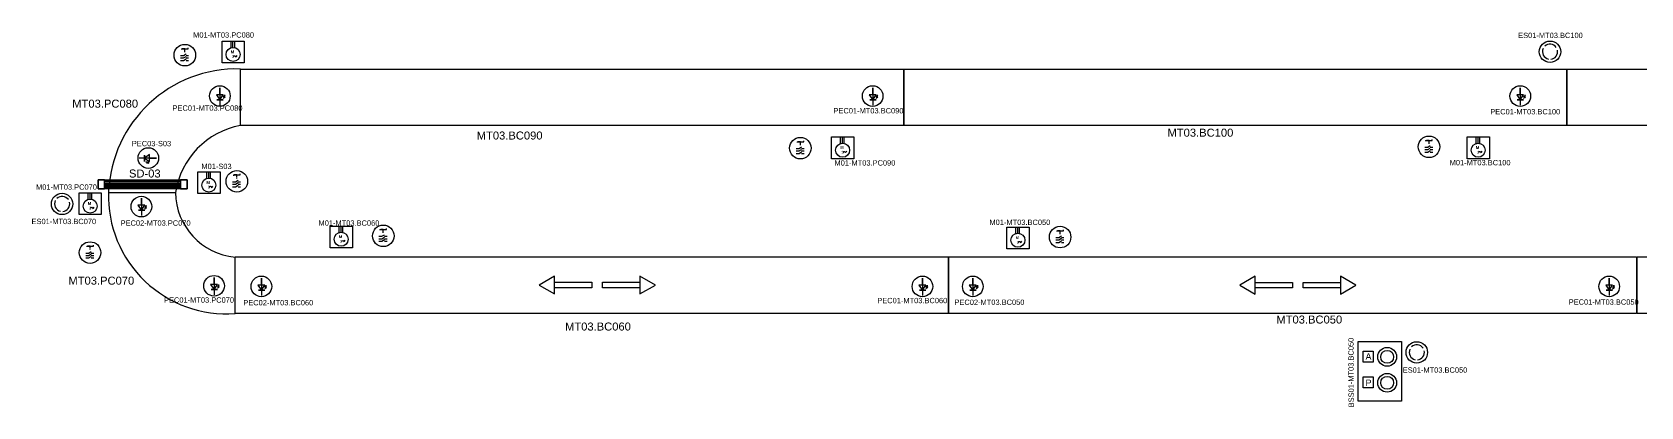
# Model space of a CAD drawing. Header units: inches. Extents: x 281601 to 402894, y -153394 to -83814.
# Drawn here: x 281601 to 311760, y -153134 to -146115 of the extents above; entities that cross this region are included whole.
import ezdxf

# ---------------------------------------------------------------- set-up
doc = ezdxf.new("R2010")
doc.units = ezdxf.units.IN
doc.linetypes.add('DASHED', pattern=[0.75, 0.5, -0.25])
for name, color, linetype in [('Cortinas', 3, 'Continuous'), ('Desconector', 7, 'Continuous'), ('Motores', 7, 'Continuous'), ('PEC', 7, 'Continuous'), ('PEMERGENCIA', 1, 'Continuous')]:
    doc.layers.add(name, color=color, linetype=linetype)
for name, color, linetype, lineweight in [('NOMBRES', 7, 'Continuous', 0), ('NPE', 7, 'Continuous', 5), ('Num Motor', 7, 'Continuous', 0)]:
    doc.layers.add(name, color=color, linetype=linetype, lineweight=lineweight)
doc.styles.add('Annotative', font='arial.ttf', dxfattribs={"height": 250})
doc.styles.add('isocop', font='isocp.shx')

# ---------------------------------------------------------------- blocks, each defined once
blk = doc.blocks.new('Motor trifasico')
at = {"color": 116, "true_color": 0x136734}
for p, q in [((2057.3, 3405.5), (2057.3, 3406.3)), ((2057.3, 3406.3), (2058.1, 3406.3)), ((2064.9, 3406.3), (2064.9, 3400.5)), ((2066.6, 3406.3), (2066.6, 3400.8)), ((2068.2, 3406.3), (2068.2, 3400.7))]:
    blk.add_line(p, q, dxfattribs=at)
blk.add_lwpolyline([(2058.1, 3406.3), (2076.9, 3406.3), (2076.9, 3387.1), (2057.3, 3387.1), (2057.3, 3405.5)], dxfattribs=at)
blk.add_circle((2067, 3394.6), 6.2, dxfattribs=at)
blk.add_spline([(2067.4, 3392.6), (2068.5, 3393.6), (2069.4, 3392.6), (2070.6, 3393.7)], degree=3, dxfattribs=at)
at = {"color": 116, "true_color": 0x136734, "insert": (2063.8, 3398.2), "char_height": 2.5, "width": 4.443, "attachment_point": 1, "style": 'isocop'}
blk.add_mtext('\\pxqc;{\\fLucida Sans|b1|i0|c0|p34; M\\P\\pq*;} {\\fLeelawadee|b0|i0|c0|p34;3}', dxfattribs=at)
blk = doc.blocks.new('Fotocelda')
at = {"color": 5}
for points in [[(1917.6, 3371.9), (1917.6, 3365.4), (1922.3, 3368.7), (1917.6, 3371.9), (1917.6, 3368.7), (1910.9, 3368.7), (1922.3, 3368.7), (1922.3, 3371.9), (1922.3, 3365.9), (1922.3, 3368.7), (1922.3, 3368.7), (1927.4, 3368.7)], [(1919.7, 3371.9), (1918.7, 3373), (1919.3, 3373), (1918.2, 3373.7), (1918.2, 3372.6), (1918.7, 3373)], [(1921.1, 3371.9), (1920, 3373), (1920.6, 3373), (1919.6, 3373.7), (1919.6, 3372.6), (1920, 3373)]]:
    blk.add_lwpolyline(points, dxfattribs=at)
blk.add_circle((1918.8, 3368.7), 9.83, dxfattribs=at)
blk = doc.blocks.new('Interruptor principal')
at = {"color": 32, "true_color": 0xcd6928}
for p, q in [((2036.58, 3398.7), (2040.03, 3398.7)), ((2036.58, 3398.7), (2036.58, 3398.29)), ((2040.03, 3398.7), (2040.03, 3399.22)), ((2036.1, 3395.16), (2037.63, 3395.16)), ((2036.1, 3393.91), (2037.63, 3393.91)), ((2036.1, 3392.6), (2037.63, 3392.6)), ((2037.63, 3395.16), (2038.95, 3396)), ((2037.63, 3393.91), (2038.95, 3394.75)), ((2037.63, 3392.6), (2038.95, 3393.43)), ((2038.95, 3395.16), (2040.27, 3395.16)), ((2038.95, 3393.91), (2040.27, 3393.91)), ((2038.95, 3392.6), (2040.27, 3392.6))]:
    blk.add_line(p, q, dxfattribs=at)
blk.add_line((2038.32, 3398.7), (2037, 3398.7))
at = {"color": 32, "linetype": 'DASHED', "true_color": 0xcd6928}
blk.add_line((2038.32, 3396.9), (2038.32, 3398.7), dxfattribs=at)
at = {"color": 32, "true_color": 0xcd6928}
blk.add_circle((2038.32, 3395.38), 5.57, dxfattribs=at)

msp = doc.modelspace()

# ---------------------------------------------------------------- linework, layer by layer
msp.add_line((283032, -149121, 305), (284289, -149121, 195))
at = {"color": 242, "true_color": 0xcd2027}
for points, elevation in [([(297940, -147863), (285507, -147863), (285507, -146805), (297940, -146805)], 495), ([(310373, -147863), (297940, -147863), (297940, -146805), (310373, -146805)], 495), ([(322893, -147863), (310373, -147863), (310373, -146805), (322893, -146805)], 495), ([(298779, -151385), (285406, -151385), (285406, -150327), (298779, -150327)], 345), ([(311682, -151385), (298779, -151385), (298779, -150327), (311682, -150327)], 345), ([(324594, -151385), (311691, -151385), (311691, -150327), (324594, -150327)], 345)]:
    msp.add_lwpolyline(points, close=True, dxfattribs=dict(at, elevation=elevation))
at = {"elevation": 345}
for points in [[(291106, -150852), (291395, -151019), (291395, -150685)], [(293285, -150852), (292996, -150685), (292996, -151019)], [(304241, -150856), (304530, -151023), (304530, -150689)], [(306420, -150856), (306131, -150689), (306131, -151023)], [(292095, -150904), (291395, -150904), (291395, -150801), (292095, -150801)], [(292295, -150801), (292996, -150801), (292996, -150904), (292295, -150904)], [(305230, -150907), (304530, -150907), (304530, -150804), (305230, -150804)], [(305430, -150804), (306131, -150804), (306131, -150907), (305430, -150907)]]:
    msp.add_lwpolyline(points, close=True, dxfattribs=at)
at = {"color": 242, "true_color": 0xcd2027}
for centre, radius, start, end in [((285438, -149212, 485), 2408, 88.3614, 177.7466), ((285774, -149341, 720), 1501, 100.2383, 171.566), ((285239, -149183, 385), 2208, 178.2965, 274.3478), ((285513, -149107, 495), 1225, 180.6459, 264.9708)]:
    msp.add_arc(centre, radius, start, end, dxfattribs=at)
at = {"layer": 'Cortinas'}
for p, q in [((282959, -148890), (284384, -148890)), ((282959, -148900), (284384, -148900)), ((282959, -148915), (284384, -148915)), ((282959, -148941), (284384, -148941)), ((282959, -148965), (284384, -148965)), ((282959, -148986), (284384, -148986)), ((282959, -149003), (284384, -149003)), ((282959, -149016), (284384, -149016)), ((282959, -149031), (284384, -149031))]:
    msp.add_line(p, q, dxfattribs=at)
for points in [[(284504, -149049), (282839, -149049), (282839, -148882), (284504, -148882)], [(282959, -148882), (282839, -148882), (282839, -149049), (282959, -149049)], [(284504, -148882), (284384, -148882), (284384, -149049), (284504, -149049)]]:
    msp.add_lwpolyline(points, close=True, dxfattribs=at)
at = {"layer": 'Motores', "color": 0}
for points in [[(306463, -151913), (307276, -151913), (307276, -153029), (306463, -153029)], [(306555, -152092), (306745, -152092), (306745, -152300), (306555, -152300)], [(306555, -152573), (306745, -152573), (306745, -152780), (306555, -152780)]]:
    msp.add_lwpolyline(points, close=True, dxfattribs=at)
for centre, radius in [((307005, -152198), 176), ((307005, -152198), 121), ((307005, -152684), 176), ((307005, -152684), 121)]:
    msp.add_circle(centre, radius, dxfattribs=at)
at = {"layer": 'Num Motor', "color": 1}
msp.add_circle((282161, -149333), 201, dxfattribs=at)
at = {"layer": 'PEMERGENCIA', "color": 1}
for centre in [(310058, -146482), (310058, -146482), (282161, -149333), (307560, -152115), (307560, -152115)]:
    msp.add_circle(centre, 201, dxfattribs=at)
for centre, radius, start, end in [((310059, -146480), 143, 155.3812, 257.1215), ((310058, -146480), 142, 34.6645, 132.9651), ((310058, -146481), 142, 275.9995, 11.9942), ((282163, -149331), 143, 155.3812, 257.1215), ((282162, -149332), 142, 34.6645, 132.9651), ((282162, -149332), 142, 275.9995, 11.9942), ((307560, -152113), 142, 34.6645, 132.9651), ((307561, -152113), 143, 155.3812, 257.1215), ((307560, -152113), 142, 275.9995, 11.9942)]:
    msp.add_arc(centre, radius, start, end, dxfattribs=at)

# ---------------------------------------------------------------- block references
at = {"layer": 'Desconector', "xscale": 36.22589640801436, "yscale": 36.22589640801436, "zscale": 36.22589640801436}
for p in [(210623, -269546), (233949, -271263, 495), (222163, -271288), (211598, -271910), (214343, -272932), (227033, -272955), (208846, -273245)]:
    msp.add_blockref('Interruptor principal', p, dxfattribs=at)
at = {"layer": 'Motores', "color": 2, "xscale": 21.19265796742174, "yscale": 21.19265796742174, "zscale": 21.19265796742174}
for p in [(241562, -218473), (252990, -220267, 495), (264906, -220267, 495), (241108, -220921), (238882, -221314), (243589, -221936), (256276, -221954)]:
    msp.add_blockref('Motor trifasico', p, dxfattribs=at)
at = {"layer": 'PEC', "color": 5, "xscale": 19.66336690283918, "yscale": 19.66336690283918, "zscale": 19.66336690283918}
for p, rotation in [((218900, -109545), 269.9692129002194), ((231139, -109546, 495), 269.9692129002194), ((243280, -109546, 495), 269.9692129002194), ((321544, -82253, 345), 179.9692129002194), ((217428, -111617), 269.9692129002194), ((218791, -113101), 269.9692129002194), ((219678, -113113), 269.9692129002194), ((232072, -113113), 269.9692129002194), ((233016, -113113), 269.9692129002194), ((244947, -113113), 269.9692129002194)]:
    msp.add_blockref('Fotocelda', p, dxfattribs=dict(at, rotation=rotation))

# ---------------------------------------------------------------- texts
at = {"char_height": 150, "width": 55.01, "attachment_point": 1, "style": 'Annotative'}
for s, insert in [('MT03.PC080', (282352, -147379, 1380)), ('MT03.BC090', (289935, -147976, 1035)), ('MT03.BC100', (302886, -147923, 690)), ('SD-03', (283415, -148688, 345)), ('MT03.PC070', (282280, -150695, 1035)), ('MT03.BC060', (291591, -151555, 1380)), ('MT03.BC050', (304927, -151424, 690))]:
    msp.add_mtext(s, dxfattribs=dict(at, insert=insert))
at = {"layer": 'Motores', "char_height": 121, "attachment_point": 1, "style": 'Annotative'}
for s, insert, width in [('A', (306598, -152131), 270.82), ('P', (306598, -152623), 250)]:
    msp.add_mtext(s, dxfattribs=dict(at, insert=insert, width=width))
at = {"layer": 'NOMBRES', "insert": (306281, -153145, 690), "char_height": 100, "width": 55.01, "attachment_point": 1, "rotation": 90.2932, "style": 'Annotative'}
msp.add_mtext('BSS01-MT03.BC050', dxfattribs=at)
at = {"layer": 'NPE', "char_height": 100, "width": 55.01, "attachment_point": 1, "style": 'Annotative'}
for s, insert in [('ES01-MT03.BC100', (309461, -146125, 345)), ('ES01-MT03.BC070', (281589, -149611, 345)), ('ES01-MT03.BC050', (307296, -152395, 345))]:
    msp.add_mtext(s, dxfattribs=dict(at, insert=insert))
at = {"layer": 'Num Motor', "char_height": 250, "attachment_point": 1, "style": 'Annotative'}
for s, insert, width in [('{\\H0.4x;M01-MT03.PC080}', (284619, -146117), 250), ('{\\H0.4x;PEC01-MT03.PC080}', (284232, -147487), 260.58), ('{\\H0.4x;PEC01-MT03.BC090}', (296624, -147537), 250), ('{\\H0.4x;PEC01-MT03.BC100}', (308937, -147555), 250), ('{\\H0.4x;PEC03-S03}', (283469, -148152), 260.58), ('{\\H0.4x;M01-S03}', (284773, -148579), 250), ('{\\H0.4x;M01-MT03.PC090}', (296643, -148514), 250), ('{\\H0.4x;M01-MT03.BC100}', (308176, -148509), 250), ('{\\H0.4x;M01-MT03.PC070}', (281673, -148967), 250), ('{\\H0.4x;PEC02-MT03.PC070}', (283259, -149641), 260.58), ('{\\H0.4x;M01-MT03.BC060}', (286969, -149641), 250), ('{\\H0.4x;M01-MT03.BC050}', (299548, -149627), 250), ('{\\H0.4x;PEC01-MT03.PC070}', (284073, -151083), 260.58), ('{\\H0.4x;PEC01-MT03.BC060}', (297445, -151093), 260.58), ('{\\H0.4x;PEC02-MT03.BC060}', (285559, -151133), 260.58), ('{\\H0.4x;PEC02-MT03.BC050}', (298892, -151125), 260.58), ('{\\H0.4x;PEC01-MT03.BC050}', (310408, -151121), 260.58)]:
    msp.add_mtext(s, dxfattribs=dict(at, insert=insert, width=width))

doc.saveas('drawing.dxf')
